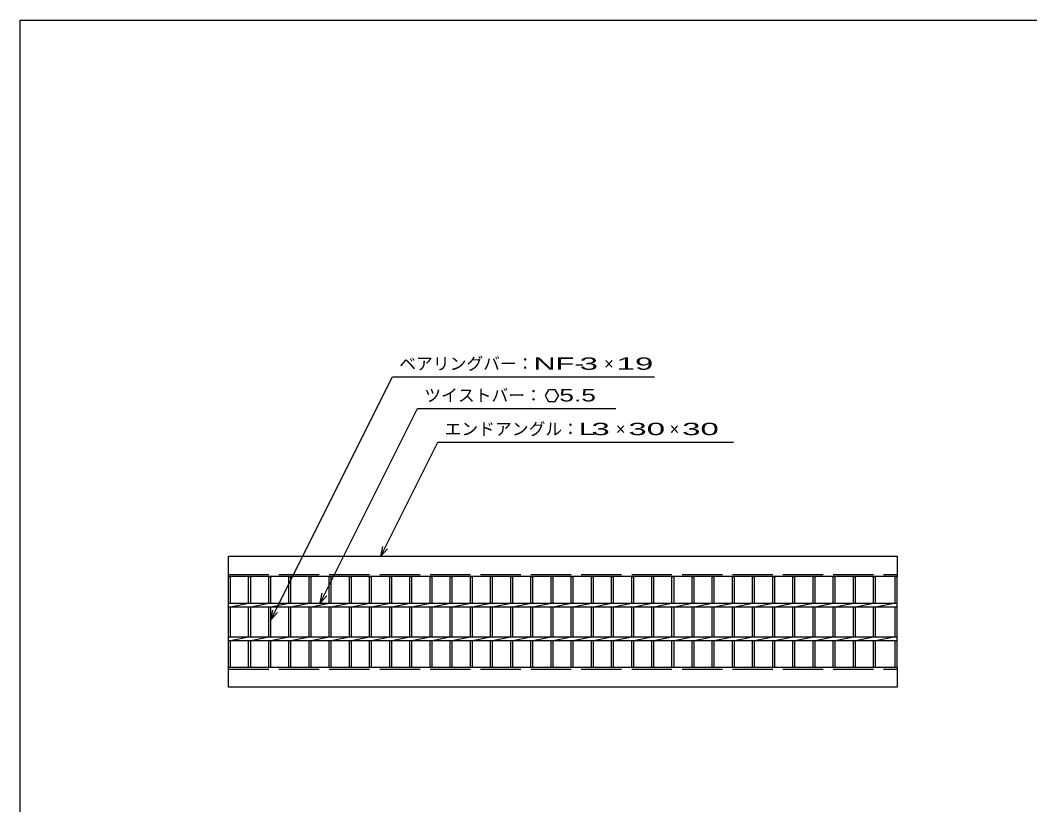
# Model space of a CAD drawing. Units: millimetres on the paper. Extents: x 0 to 355, y 0 to 234.
# Drawn here: x 9.1 to 159.3, y 117 to 233.8 of the extents above; entities that cross this region are included whole.
import ezdxf
from ezdxf.enums import TextEntityAlignment as Align

# ---------------------------------------------------------------- set-up
doc = ezdxf.new("R2010")
doc.units = ezdxf.units.MM
doc.linetypes.add('DASHED', pattern=[7.5, 6, -1.5])
for name, color, linetype, lineweight in [('0_2', 150, 'Continuous', 25), ('16', 3, 'Continuous', 25), ('22', 4, 'Continuous', 25)]:
    doc.layers.add(name, color=color, linetype=linetype, lineweight=lineweight)
doc.styles.add('ベクトル', font='')
doc.styles.get('ベクトル').set_extended_font_data('ベクトル')

msp = doc.modelspace()

# ---------------------------------------------------------------- linework, layer by layer
at = {"layer": '0_2'}
for p, q in [((9.1, 13.85), (9.1, 233.85)), ((9.1, 233.85), (355.1, 233.85))]:
    msp.add_line(p, q, dxfattribs=at)
at = {"layer": '16'}
for p, q in [((40.1, 154.05), (139.6, 154.05)), ((40.1, 151.05), (40.1, 154.05)), ((139.6, 154.05), (139.6, 151.05)), ((139.6, 151.05), (40.1, 151.05)), ((40.1, 137.55), (40.1, 151.05)), ((40.1, 151.05), (40.4, 151.05)), ((40.4, 147.075), (40.4, 151.05)), ((43.1, 147.075), (43.1, 151.05)), ((43.1, 151.05), (43.4, 151.05)), ((43.4, 147.075), (43.4, 151.05)), ((46.1, 147.075), (46.1, 151.05)), ((46.1, 151.05), (46.4, 151.05)), ((46.4, 147.075), (46.4, 151.05)), ((49.1, 147.075), (49.1, 151.05)), ((49.1, 151.05), (49.4, 151.05)), ((49.4, 147.075), (49.4, 151.05)), ((52.1, 147.075), (52.1, 151.05)), ((52.1, 151.05), (52.4, 151.05)), ((52.4, 147.075), (52.4, 151.05)), ((55.1, 147.075), (55.1, 151.05)), ((55.1, 151.05), (55.4, 151.05)), ((55.4, 147.075), (55.4, 151.05)), ((58.1, 147.075), (58.1, 151.05)), ((58.1, 151.05), (58.4, 151.05)), ((58.4, 147.075), (58.4, 151.05)), ((61.1, 147.075), (61.1, 151.05)), ((61.1, 151.05), (61.4, 151.05)), ((61.4, 147.075), (61.4, 151.05)), ((64.1, 147.075), (64.1, 151.05)), ((64.1, 151.05), (64.4, 151.05)), ((64.4, 147.075), (64.4, 151.05)), ((67.1, 147.075), (67.1, 151.05)), ((67.1, 151.05), (67.4, 151.05)), ((67.4, 147.075), (67.4, 151.05)), ((70.1, 147.075), (70.1, 151.05)), ((70.1, 151.05), (70.4, 151.05)), ((70.4, 147.075), (70.4, 151.05)), ((73.1, 147.075), (73.1, 151.05)), ((73.1, 151.05), (73.4, 151.05)), ((73.4, 147.075), (73.4, 151.05)), ((76.1, 147.075), (76.1, 151.05)), ((76.1, 151.05), (76.4, 151.05)), ((76.4, 147.075), (76.4, 151.05)), ((79.1, 147.075), (79.1, 151.05)), ((79.1, 151.05), (79.4, 151.05)), ((79.4, 147.075), (79.4, 151.05)), ((82.1, 147.075), (82.1, 151.05)), ((82.1, 151.05), (82.4, 151.05)), ((82.4, 147.075), (82.4, 151.05)), ((85.1, 147.075), (85.1, 151.05)), ((85.1, 151.05), (85.4, 151.05)), ((85.4, 147.075), (85.4, 151.05)), ((88.1, 147.075), (88.1, 151.05)), ((88.1, 151.05), (88.4, 151.05)), ((88.4, 147.075), (88.4, 151.05)), ((91.1, 147.075), (91.1, 151.05)), ((91.1, 151.05), (91.4, 151.05)), ((91.4, 147.075), (91.4, 151.05)), ((94.1, 147.075), (94.1, 151.05)), ((94.1, 151.05), (94.4, 151.05)), ((94.4, 147.075), (94.4, 151.05)), ((97.1, 147.075), (97.1, 151.05)), ((97.1, 151.05), (97.4, 151.05)), ((97.4, 147.075), (97.4, 151.05)), ((100.1, 147.075), (100.1, 151.05)), ((100.1, 151.05), (100.4, 151.05)), ((100.4, 147.075), (100.4, 151.05)), ((103.1, 147.075), (103.1, 151.05)), ((103.1, 151.05), (103.4, 151.05)), ((103.4, 147.075), (103.4, 151.05)), ((106.1, 147.075), (106.1, 151.05)), ((106.1, 151.05), (106.4, 151.05)), ((106.4, 147.075), (106.4, 151.05)), ((109.1, 147.075), (109.1, 151.05)), ((109.1, 151.05), (109.4, 151.05)), ((109.4, 147.075), (109.4, 151.05)), ((112.1, 147.075), (112.1, 151.05)), ((112.1, 151.05), (112.4, 151.05)), ((112.4, 147.075), (112.4, 151.05)), ((115.1, 147.075), (115.1, 151.05)), ((115.1, 151.05), (115.4, 151.05)), ((115.4, 147.075), (115.4, 151.05)), ((118.1, 147.075), (118.1, 151.05)), ((118.1, 151.05), (118.4, 151.05)), ((118.4, 147.075), (118.4, 151.05)), ((121.1, 147.075), (121.1, 151.05)), ((121.1, 151.05), (121.4, 151.05)), ((121.4, 147.075), (121.4, 151.05)), ((124.1, 147.075), (124.1, 151.05)), ((124.1, 151.05), (124.4, 151.05)), ((124.4, 147.075), (124.4, 151.05)), ((127.1, 147.075), (127.1, 151.05)), ((127.1, 151.05), (127.4, 151.05)), ((127.4, 147.075), (127.4, 151.05)), ((130.1, 147.075), (130.1, 151.05)), ((130.1, 151.05), (130.4, 151.05)), ((130.4, 147.075), (130.4, 151.05)), ((133.1, 147.075), (133.1, 151.05)), ((133.1, 151.05), (133.4, 151.05)), ((133.4, 147.075), (133.4, 151.05)), ((136.1, 147.075), (136.1, 151.05)), ((136.1, 151.05), (136.4, 151.05)), ((136.4, 147.075), (136.4, 151.05)), ((139.3, 147.075), (139.3, 151.05)), ((139.3, 151.05), (139.6, 151.05)), ((139.6, 137.55), (139.6, 151.05)), ((40.1, 147.075), (139.6, 147.075)), ((40.1, 146.525), (40.1, 147.075)), ((40.1, 146.525), (139.6, 146.525)), ((40.4, 146.525), (43.1, 147.075)), ((40.4, 142.075), (40.4, 146.525)), ((43.1, 142.075), (43.1, 146.525)), ((43.4, 146.525), (46.1, 147.075)), ((43.4, 142.075), (43.4, 146.525)), ((46.1, 142.075), (46.1, 146.525)), ((46.4, 146.525), (49.1, 147.075)), ((46.4, 142.075), (46.4, 146.525)), ((49.1, 142.075), (49.1, 146.525)), ((49.4, 146.525), (52.1, 147.075)), ((49.4, 142.075), (49.4, 146.525)), ((52.1, 142.075), (52.1, 146.525)), ((52.4, 146.525), (55.1, 147.075)), ((52.4, 142.075), (52.4, 146.525)), ((55.1, 142.075), (55.1, 146.525)), ((55.4, 146.525), (58.1, 147.075)), ((55.4, 142.075), (55.4, 146.525)), ((58.1, 142.075), (58.1, 146.525)), ((58.4, 146.525), (61.1, 147.075)), ((58.4, 142.075), (58.4, 146.525)), ((61.1, 142.075), (61.1, 146.525)), ((61.4, 146.525), (64.1, 147.075)), ((61.4, 142.075), (61.4, 146.525)), ((64.1, 142.075), (64.1, 146.525)), ((64.4, 146.525), (67.1, 147.075)), ((64.4, 142.075), (64.4, 146.525)), ((67.1, 142.075), (67.1, 146.525)), ((67.4, 146.525), (70.1, 147.075)), ((67.4, 142.075), (67.4, 146.525)), ((70.1, 142.075), (70.1, 146.525)), ((70.4, 146.525), (73.1, 147.075)), ((70.4, 142.075), (70.4, 146.525)), ((73.1, 142.075), (73.1, 146.525)), ((73.4, 146.525), (76.1, 147.075)), ((73.4, 142.075), (73.4, 146.525)), ((76.1, 142.075), (76.1, 146.525)), ((76.4, 146.525), (79.1, 147.075)), ((76.4, 142.075), (76.4, 146.525)), ((79.1, 142.075), (79.1, 146.525)), ((79.4, 146.525), (82.1, 147.075)), ((79.4, 142.075), (79.4, 146.525)), ((82.1, 142.075), (82.1, 146.525)), ((82.4, 146.525), (85.1, 147.075)), ((82.4, 142.075), (82.4, 146.525)), ((85.1, 142.075), (85.1, 146.525)), ((85.4, 146.525), (88.1, 147.075)), ((85.4, 142.075), (85.4, 146.525)), ((88.1, 142.075), (88.1, 146.525)), ((88.4, 146.525), (91.1, 147.075)), ((88.4, 142.075), (88.4, 146.525)), ((91.1, 142.075), (91.1, 146.525)), ((91.4, 146.525), (94.1, 147.075)), ((91.4, 142.075), (91.4, 146.525)), ((94.1, 142.075), (94.1, 146.525)), ((94.4, 146.525), (97.1, 147.075)), ((94.4, 142.075), (94.4, 146.525)), ((97.1, 142.075), (97.1, 146.525)), ((97.4, 146.525), (100.1, 147.075)), ((97.4, 142.075), (97.4, 146.525)), ((100.1, 142.075), (100.1, 146.525)), ((100.4, 146.525), (103.1, 147.075)), ((100.4, 142.075), (100.4, 146.525)), ((103.1, 142.075), (103.1, 146.525)), ((103.4, 146.525), (106.1, 147.075)), ((103.4, 142.075), (103.4, 146.525)), ((106.1, 142.075), (106.1, 146.525)), ((106.4, 146.525), (109.1, 147.075)), ((106.4, 142.075), (106.4, 146.525)), ((109.1, 142.075), (109.1, 146.525)), ((109.4, 146.525), (112.1, 147.075)), ((109.4, 142.075), (109.4, 146.525)), ((112.1, 142.075), (112.1, 146.525)), ((112.4, 146.525), (115.1, 147.075)), ((112.4, 142.075), (112.4, 146.525)), ((115.1, 142.075), (115.1, 146.525)), ((115.4, 146.525), (118.1, 147.075)), ((115.4, 142.075), (115.4, 146.525)), ((118.1, 142.075), (118.1, 146.525)), ((118.4, 146.525), (121.1, 147.075)), ((118.4, 142.075), (118.4, 146.525)), ((121.1, 142.075), (121.1, 146.525)), ((121.4, 146.525), (124.1, 147.075)), ((121.4, 142.075), (121.4, 146.525)), ((124.1, 142.075), (124.1, 146.525)), ((124.4, 146.525), (127.1, 147.075)), ((124.4, 142.075), (124.4, 146.525)), ((127.1, 142.075), (127.1, 146.525)), ((127.4, 146.525), (130.1, 147.075)), ((127.4, 142.075), (127.4, 146.525)), ((130.1, 142.075), (130.1, 146.525)), ((130.4, 146.525), (133.1, 147.075)), ((130.4, 142.075), (130.4, 146.525)), ((133.1, 142.075), (133.1, 146.525)), ((133.4, 146.525), (136.1, 147.075)), ((133.4, 142.075), (133.4, 146.525)), ((136.1, 142.075), (136.1, 146.525)), ((136.4, 146.525), (139.1, 147.075)), ((136.4, 142.075), (136.4, 146.525)), ((139.3, 142.075), (139.3, 146.525)), ((139.6, 146.525), (139.6, 147.075)), ((40.1, 142.075), (139.6, 142.075)), ((40.1, 141.525), (40.1, 142.075)), ((40.1, 141.525), (139.6, 141.525)), ((40.4, 141.525), (43.1, 142.075)), ((40.4, 137.55), (40.4, 141.525)), ((43.1, 137.55), (43.1, 141.525)), ((43.4, 141.525), (46.1, 142.075)), ((43.4, 137.55), (43.4, 141.525)), ((46.1, 137.55), (46.1, 141.525)), ((46.4, 141.525), (49.1, 142.075)), ((46.4, 137.55), (46.4, 141.525)), ((49.1, 137.55), (49.1, 141.525)), ((49.4, 141.525), (52.1, 142.075)), ((49.4, 137.55), (49.4, 141.525)), ((52.1, 137.55), (52.1, 141.525)), ((52.4, 141.525), (55.1, 142.075)), ((52.4, 137.55), (52.4, 141.525)), ((55.1, 137.55), (55.1, 141.525)), ((55.4, 141.525), (58.1, 142.075)), ((55.4, 137.55), (55.4, 141.525)), ((58.1, 137.55), (58.1, 141.525)), ((58.4, 141.525), (61.1, 142.075)), ((58.4, 137.55), (58.4, 141.525)), ((61.1, 137.55), (61.1, 141.525)), ((61.4, 141.525), (64.1, 142.075)), ((61.4, 137.55), (61.4, 141.525)), ((64.1, 137.55), (64.1, 141.525)), ((64.4, 141.525), (67.1, 142.075)), ((64.4, 137.55), (64.4, 141.525)), ((67.1, 137.55), (67.1, 141.525)), ((67.4, 141.525), (70.1, 142.075)), ((67.4, 137.55), (67.4, 141.525)), ((70.1, 137.55), (70.1, 141.525)), ((70.4, 141.525), (73.1, 142.075)), ((70.4, 137.55), (70.4, 141.525)), ((73.1, 137.55), (73.1, 141.525)), ((73.4, 141.525), (76.1, 142.075)), ((73.4, 137.55), (73.4, 141.525)), ((76.1, 137.55), (76.1, 141.525)), ((76.4, 141.525), (79.1, 142.075)), ((76.4, 137.55), (76.4, 141.525)), ((79.1, 137.55), (79.1, 141.525)), ((79.4, 141.525), (82.1, 142.075)), ((79.4, 137.55), (79.4, 141.525)), ((82.1, 137.55), (82.1, 141.525)), ((82.4, 141.525), (85.1, 142.075)), ((82.4, 137.55), (82.4, 141.525)), ((85.1, 137.55), (85.1, 141.525)), ((85.4, 141.525), (88.1, 142.075)), ((85.4, 137.55), (85.4, 141.525)), ((88.1, 137.55), (88.1, 141.525)), ((88.4, 141.525), (91.1, 142.075)), ((88.4, 137.55), (88.4, 141.525)), ((91.1, 137.55), (91.1, 141.525)), ((91.4, 141.525), (94.1, 142.075)), ((91.4, 137.55), (91.4, 141.525)), ((94.1, 137.55), (94.1, 141.525)), ((94.4, 141.525), (97.1, 142.075)), ((94.4, 137.55), (94.4, 141.525)), ((97.1, 137.55), (97.1, 141.525)), ((97.4, 141.525), (100.1, 142.075)), ((97.4, 137.55), (97.4, 141.525)), ((100.1, 137.55), (100.1, 141.525)), ((100.4, 141.525), (103.1, 142.075)), ((100.4, 137.55), (100.4, 141.525)), ((103.1, 137.55), (103.1, 141.525)), ((103.4, 141.525), (106.1, 142.075)), ((103.4, 137.55), (103.4, 141.525)), ((106.1, 137.55), (106.1, 141.525)), ((106.4, 141.525), (109.1, 142.075)), ((106.4, 137.55), (106.4, 141.525)), ((109.1, 137.55), (109.1, 141.525)), ((109.4, 141.525), (112.1, 142.075)), ((109.4, 137.55), (109.4, 141.525)), ((112.1, 137.55), (112.1, 141.525)), ((112.4, 141.525), (115.1, 142.075)), ((112.4, 137.55), (112.4, 141.525)), ((115.1, 137.55), (115.1, 141.525)), ((115.4, 141.525), (118.1, 142.075)), ((115.4, 137.55), (115.4, 141.525)), ((118.1, 137.55), (118.1, 141.525)), ((118.4, 141.525), (121.1, 142.075)), ((118.4, 137.55), (118.4, 141.525)), ((121.1, 137.55), (121.1, 141.525)), ((121.4, 141.525), (124.1, 142.075)), ((121.4, 137.55), (121.4, 141.525)), ((124.1, 137.55), (124.1, 141.525)), ((124.4, 141.525), (127.1, 142.075)), ((124.4, 137.55), (124.4, 141.525)), ((127.1, 137.55), (127.1, 141.525)), ((127.4, 141.525), (130.1, 142.075)), ((127.4, 137.55), (127.4, 141.525)), ((130.1, 137.55), (130.1, 141.525)), ((130.4, 141.525), (133.1, 142.075)), ((130.4, 137.55), (130.4, 141.525)), ((133.1, 137.55), (133.1, 141.525)), ((133.4, 141.525), (136.1, 142.075)), ((133.4, 137.55), (133.4, 141.525)), ((136.1, 137.55), (136.1, 141.525)), ((136.4, 141.525), (139.1, 142.075)), ((136.4, 137.55), (136.4, 141.525)), ((139.3, 137.55), (139.3, 141.525)), ((139.6, 141.525), (139.6, 142.075)), ((40.1, 137.55), (139.6, 137.55)), ((40.1, 134.55), (40.1, 137.55)), ((40.1, 137.55), (40.4, 137.55)), ((43.1, 137.55), (43.4, 137.55)), ((46.1, 137.55), (46.4, 137.55)), ((49.1, 137.55), (49.4, 137.55)), ((52.1, 137.55), (52.4, 137.55)), ((55.1, 137.55), (55.4, 137.55)), ((58.1, 137.55), (58.4, 137.55)), ((61.1, 137.55), (61.4, 137.55)), ((64.1, 137.55), (64.4, 137.55)), ((67.1, 137.55), (67.4, 137.55)), ((70.1, 137.55), (70.4, 137.55)), ((73.1, 137.55), (73.4, 137.55)), ((76.1, 137.55), (76.4, 137.55)), ((79.1, 137.55), (79.4, 137.55)), ((82.1, 137.55), (82.4, 137.55)), ((85.1, 137.55), (85.4, 137.55)), ((88.1, 137.55), (88.4, 137.55)), ((91.1, 137.55), (91.4, 137.55)), ((94.1, 137.55), (94.4, 137.55)), ((97.1, 137.55), (97.4, 137.55)), ((100.1, 137.55), (100.4, 137.55)), ((103.1, 137.55), (103.4, 137.55)), ((106.1, 137.55), (106.4, 137.55)), ((109.1, 137.55), (109.4, 137.55)), ((112.1, 137.55), (112.4, 137.55)), ((115.1, 137.55), (115.4, 137.55)), ((118.1, 137.55), (118.4, 137.55)), ((121.1, 137.55), (121.4, 137.55)), ((124.1, 137.55), (124.4, 137.55)), ((127.1, 137.55), (127.4, 137.55)), ((130.1, 137.55), (130.4, 137.55)), ((133.1, 137.55), (133.4, 137.55)), ((136.1, 137.55), (136.4, 137.55)), ((139.3, 137.55), (139.6, 137.55)), ((139.6, 137.55), (139.6, 134.55)), ((139.6, 134.55), (40.1, 134.55))]:
    msp.add_line(p, q, dxfattribs=at)
at = {"layer": '16', "linetype": 'DASHED'}
for p, q in [((40.1, 151.35), (139.6, 151.35)), ((40.1, 137.25), (139.6, 137.25))]:
    msp.add_line(p, q, dxfattribs=at)
at = {"layer": '22'}
for p, q in [((46.4, 144.575), (64.5, 180.775)), ((64.5, 180.775), (103.5, 180.775)), ((87.738, 178.827), (87.238, 177.96)), ((88.738, 178.827), (87.738, 178.827)), ((89.238, 177.95), (88.738, 178.827)), ((87.238, 177.96), (87.738, 177.094)), ((88.738, 177.094), (89.238, 177.96)), ((53.75, 147.075), (68.238, 176.05)), ((68.238, 176.05), (97.738, 176.05)), ((87.738, 177.094), (88.738, 177.094)), ((62.75, 154.05), (71.25, 171.05)), ((71.25, 171.05), (115.25, 171.05)), ((62.75, 154.05), (63.05, 155.51)), ((62.75, 154.05), (63.75, 155.15)), ((53.75, 147.075), (54.05, 148.535)), ((53.75, 147.075), (54.75, 148.175)), ((46.4, 144.575), (46.7, 146.035)), ((46.4, 144.575), (47.4, 145.675))]:
    msp.add_line(p, q, dxfattribs=at)

# ---------------------------------------------------------------- texts
at = {"layer": '22', "color": 2, "style": 'ベクトル'}
for s, p in [('ベアリングバー：', (65.5, 182.725)), ('×', (96, 182.725)), ('ツイストバー：', (69.238, 178)), ('エンドアングル：', (72.25, 173)), ('×', (97.75, 173)), ('×', (105.75, 173))]:
    msp.add_text(s, height=1.833, dxfattribs=at).set_placement(p, align=Align.MIDDLE_LEFT)
for s, width, p in [('NF-', 1.85, (85.5, 182.725)), (' 3 ', 2, (91, 182.725)), (' 19 ', 2, (96.5, 182.725)), (' 5.5 ', 1.6, (88.238, 178.01)), ('L', 1.8, (92.25, 173)), (' 3 ', 2, (92.75, 173)), (' 30 ', 2, (98.25, 173)), (' 30 ', 2, (106.25, 173))]:
    msp.add_text(s, height=1.833, dxfattribs=dict(at, width=width)).set_placement(p, align=Align.MIDDLE_LEFT)

doc.saveas('drawing.dxf')
